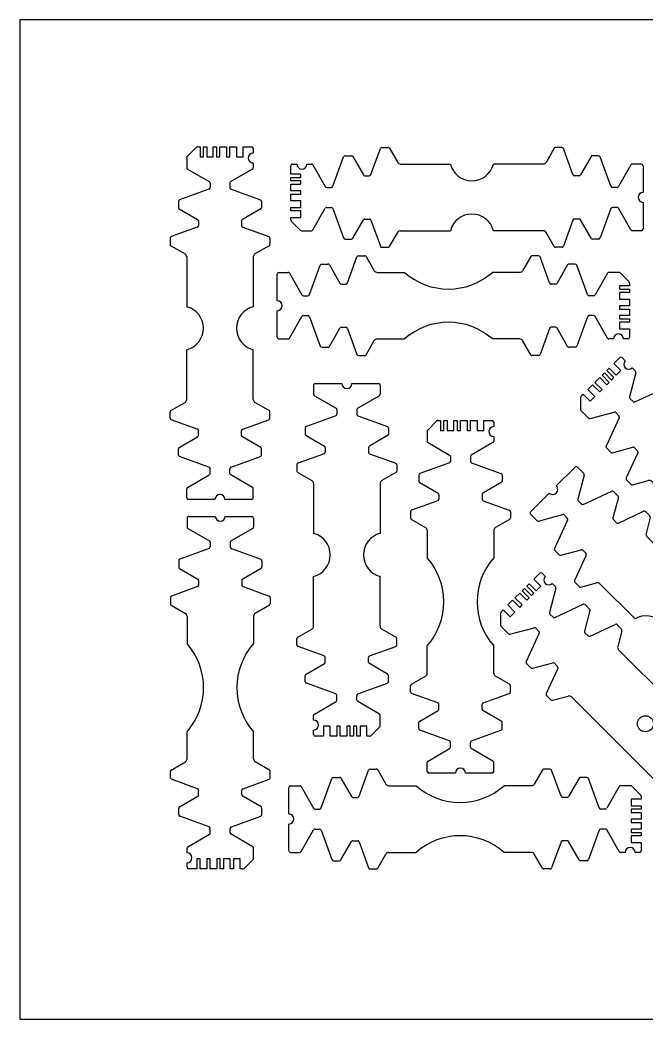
# Model space of a CAD drawing. Header units: millimetres. Extents: x 0 to 1720, y 0 to 300.
# Drawn here: x 880 to 1068.1, y 0 to 300 of the extents above; entities that cross this region are included whole.
import ezdxf

# ---------------------------------------------------------------- set-up
doc = ezdxf.new("R2010")
doc.units = ezdxf.units.MM
for name, color, linetype in [('Q3_NORMAL', 3, 'Continuous'), ('Q4_MEDIUM', 4, 'Continuous'), ('Q5_HIGH', 5, 'Continuous'), ('SHEET', 7, 'Continuous')]:
    doc.layers.add(name, color=color, linetype=linetype)

# ---------------------------------------------------------------- blocks, each defined once
blk = doc.blocks.new('NT20__090deg__i1')
at = {"layer": 'Q3_NORMAL', "color": 3}
for p, q in [((-9.85, 50.09), (-7.15, 52.8)), ((-6.79, 52.94), (-6, 52.94)), ((7, 52.94), (9.5, 52.94)), ((10, 52.44), (10, 51.1)), ((-10, 49.74), (-10, 46.73)), ((10, 48.1), (10, 46.73)), ((-3, 42.11), (-3, 40.75)), ((3, 42.11), (3, 40.75)), ((-3.33, 40.28), (-12.17, 37.06)), ((3.33, 40.28), (12.17, 37.06)), ((-12.5, 36.59), (-12.5, 34.73)), ((12.5, 36.59), (12.5, 34.73)), ((-6.5, 30.69), (-6.5, 29.33)), ((6.5, 30.69), (6.5, 29.33)), ((-6.83, 28.86), (-14.67, 26.01)), ((6.83, 28.86), (14.67, 26.01)), ((-15, 25.54), (-15, 23.68)), ((15, 25.54), (15, 23.68)), ((-15, -28.54), (-15, -26.68)), ((15, -28.54), (15, -26.68)), ((-6.83, -31.86), (-14.67, -29.01)), ((6.83, -31.86), (14.67, -29.01)), ((-6.5, -33.69), (-6.5, -32.33)), ((6.5, -33.69), (6.5, -32.33)), ((-12.5, -39.59), (-12.5, -37.73)), ((12.5, -39.59), (12.5, -37.73)), ((-3.33, -43.28), (-12.17, -40.06)), ((3.33, -43.28), (12.17, -40.06)), ((-3, -45.11), (-3, -43.75)), ((3, -45.11), (3, -43.75)), ((-10, -52.44), (-10, -49.73)), ((10, -52.44), (10, -49.73)), ((-1.5, -52.94), (-9.5, -52.94)), ((9.5, -52.94), (1.5, -52.94))]:
    blk.add_line(p, q, dxfattribs=at)
for centre, radius, start, end in [((-6.79, 52.44), 0.5, 90, 135), ((10, 49.6), 1.5, 90, 270), ((9.5, 52.44), 0.5, 0, 90), ((-9.5, 49.74), 0.5, 135, 180), ((-9.5, 46.73), 0.5, 180, 240), ((9.5, 46.73), 0.5, 300, 0), ((-3.5, 42.11), 0.5, 0, 60), ((3.5, 42.11), 0.5, 120, 180), ((-3.5, 40.75), 0.5, 290, 0), ((3.5, 40.75), 0.5, 180, 250), ((-12, 36.59), 0.5, 110, 180), ((12, 36.59), 0.5, 0, 70), ((-12, 34.73), 0.5, 180, 240), ((12, 34.73), 0.5, 300, 0), ((-7, 30.69), 0.5, 0, 60), ((7, 30.69), 0.5, 120, 180), ((-7, 29.33), 0.5, 290, 0), ((7, 29.33), 0.5, 180, 250), ((-14.5, 25.54), 0.5, 110, 180), ((14.5, 25.54), 0.5, 0, 70), ((-14.5, 23.68), 0.5, 180, 240), ((14.5, 23.68), 0.5, 300, 0), ((-14.5, -26.68), 0.5, 120, 180), ((14.5, -26.68), 0.5, 0, 60), ((-14.5, -28.54), 0.5, 180, 250), ((14.5, -28.54), 0.5, 290, 0), ((-7, -32.33), 0.5, 0, 70), ((7, -32.33), 0.5, 110, 180), ((-7, -33.69), 0.5, 300, 0), ((7, -33.69), 0.5, 180, 240), ((-12, -37.73), 0.5, 120, 180), ((12, -37.73), 0.5, 0, 60), ((-12, -39.59), 0.5, 180, 250), ((12, -39.59), 0.5, 290, 0), ((-3.5, -43.75), 0.5, 0, 70), ((3.5, -43.75), 0.5, 110, 180), ((-3.5, -45.11), 0.5, 300, 0), ((3.5, -45.11), 0.5, 180, 240), ((-9.5, -49.73), 0.5, 120, 180), ((9.5, -49.73), 0.5, 0, 60), ((-9.5, -52.44), 0.5, 180, 270), ((0, -52.94), 1.5, 0, 180), ((9.5, -52.44), 0.5, 270, 0)]:
    blk.add_arc(centre, radius, start, end, dxfattribs=at)
at = {"layer": 'Q4_MEDIUM', "color": 4}
for p, q in [((-9.75, 46.3), (-3.25, 42.55)), ((9.75, 46.3), (3.25, 42.55)), ((-12.25, 34.3), (-6.75, 31.12)), ((12.25, 34.3), (6.75, 31.12)), ((-14.75, 23.24), (-10.5, 20.79)), ((14.75, 23.24), (10.5, 20.79)), ((-10, 19.92), (-10, 11.73)), ((10, 19.92), (10, 11.73)), ((-10, -22.92), (-10, -14.73)), ((10, -22.92), (10, -14.73)), ((-14.75, -26.24), (-10.5, -23.79)), ((14.75, -26.24), (10.5, -23.79)), ((-12.25, -37.3), (-6.75, -34.12)), ((12.25, -37.3), (6.75, -34.12)), ((-9.75, -49.3), (-3.25, -45.55)), ((9.75, -49.3), (3.25, -45.55))]:
    blk.add_line(p, q, dxfattribs=at)
for centre, start, end in [((-11, 19.92), 0, 60), ((11, 19.92), 120, 180), ((-11, -22.92), 300, 0), ((11, -22.92), 180, 240)]:
    blk.add_arc(centre, 1, start, end, dxfattribs=at)
at = {"layer": 'Q5_HIGH', "color": 5}
for p, q in [((-6, 52.94), (-6, 49.94)), ((-4, 49.94), (-4, 52.94)), ((-4, 52.94), (-3, 52.94)), ((-3, 52.94), (-3, 49.94)), ((-2, 49.94), (-2, 52.94)), ((-2, 52.94), (0, 52.94)), ((0, 52.94), (0, 49.94)), ((1, 49.94), (1, 52.94)), ((1, 52.94), (3, 52.94)), ((3, 52.94), (3, 49.94)), ((4, 49.94), (4, 52.94)), ((4, 52.94), (5, 52.94)), ((5, 52.94), (5, 49.94)), ((7, 49.94), (7, 52.94)), ((-6, 49.94), (-4, 49.94)), ((-3, 49.94), (-2, 49.94)), ((0, 49.94), (1, 49.94)), ((3, 49.94), (4, 49.94)), ((5, 49.94), (7, 49.94))]:
    blk.add_line(p, q, dxfattribs=at)
for centre, start, end in [((-25, -1.5), 318.5904, 41.4096), ((25, -1.5), 138.5904, 221.4096)]:
    blk.add_arc(centre, 20, start, end, dxfattribs=at)
blk = doc.blocks.new('CHD48__045deg__i1')
at = {"layer": 'Q3_NORMAL', "color": 3}
for p, q in [((-9.85, 50.09), (-7.15, 52.8)), ((-6.79, 52.94), (-6, 52.94)), ((7, 52.94), (9.5, 52.94)), ((10, 52.44), (10, 51.1)), ((-10, 49.74), (-10, 46.73)), ((10, 48.1), (10, 46.73)), ((-3, 42.11), (-3, 40.75)), ((3, 42.11), (3, 40.75)), ((-3.33, 40.28), (-12.17, 37.06)), ((3.33, 40.28), (12.17, 37.06)), ((-12.5, 36.59), (-12.5, 34.73)), ((12.5, 36.59), (12.5, 34.73)), ((-6.5, 30.69), (-6.5, 29.33)), ((6.5, 30.69), (6.5, 29.33)), ((-6.83, 28.86), (-14.67, 26.01)), ((6.83, 28.86), (14.67, 26.01)), ((-15, 25.54), (-15, 23.68)), ((15, 25.54), (15, 23.68)), ((-15, -28.54), (-15, -26.68)), ((15, -28.54), (15, -26.68)), ((-6.83, -31.86), (-14.67, -29.01)), ((6.83, -31.86), (14.67, -29.01)), ((-6.5, -33.69), (-6.5, -32.33)), ((6.5, -33.69), (6.5, -32.33)), ((-12.5, -39.59), (-12.5, -37.73)), ((12.5, -39.59), (12.5, -37.73)), ((-3.33, -43.28), (-12.17, -40.06)), ((3.33, -43.28), (12.17, -40.06)), ((-3, -45.11), (-3, -43.75)), ((3, -45.11), (3, -43.75)), ((-10, -52.44), (-10, -49.73)), ((10, -52.44), (10, -49.73)), ((-1.5, -52.94), (-9.5, -52.94)), ((9.5, -52.94), (1.5, -52.94))]:
    blk.add_line(p, q, dxfattribs=at)
for centre, radius, start, end in [((-6.79, 52.44), 0.5, 90, 135), ((10, 49.6), 1.5, 90, 270), ((9.5, 52.44), 0.5, 0, 90), ((-9.5, 49.74), 0.5, 135, 180), ((-9.5, 46.73), 0.5, 180, 240), ((9.5, 46.73), 0.5, 300, 0), ((-3.5, 42.11), 0.5, 0, 60), ((3.5, 42.11), 0.5, 120, 180), ((-3.5, 40.75), 0.5, 290, 0), ((3.5, 40.75), 0.5, 180, 250), ((-12, 36.59), 0.5, 110, 180), ((12, 36.59), 0.5, 0, 70), ((-12, 34.73), 0.5, 180, 240), ((12, 34.73), 0.5, 300, 0), ((-7, 30.69), 0.5, 0, 60), ((7, 30.69), 0.5, 120, 180), ((-7, 29.33), 0.5, 290, 0), ((7, 29.33), 0.5, 180, 250), ((-14.5, 25.54), 0.5, 110, 180), ((14.5, 25.54), 0.5, 0, 70), ((-14.5, 23.68), 0.5, 180, 240), ((14.5, 23.68), 0.5, 300, 0), ((-14.5, -26.68), 0.5, 120, 180), ((14.5, -26.68), 0.5, 0, 60), ((-14.5, -28.54), 0.5, 180, 250), ((14.5, -28.54), 0.5, 290, 0), ((-7, -32.33), 0.5, 0, 70), ((7, -32.33), 0.5, 110, 180), ((-7, -33.69), 0.5, 300, 0), ((7, -33.69), 0.5, 180, 240), ((-12, -37.73), 0.5, 120, 180), ((12, -37.73), 0.5, 0, 60), ((-12, -39.59), 0.5, 180, 250), ((12, -39.59), 0.5, 290, 0), ((-3.5, -43.75), 0.5, 0, 70), ((3.5, -43.75), 0.5, 110, 180), ((-3.5, -45.11), 0.5, 300, 0), ((3.5, -45.11), 0.5, 180, 240), ((-9.5, -49.73), 0.5, 120, 180), ((9.5, -49.73), 0.5, 0, 60), ((-9.5, -52.44), 0.5, 180, 270), ((0, -52.94), 1.5, 0, 180), ((9.5, -52.44), 0.5, 270, 0)]:
    blk.add_arc(centre, radius, start, end, dxfattribs=at)
at = {"layer": 'Q4_MEDIUM', "color": 4}
for p, q in [((-9.75, 46.3), (-3.25, 42.55)), ((9.75, 46.3), (3.25, 42.55)), ((-12.25, 34.3), (-6.75, 31.12)), ((12.25, 34.3), (6.75, 31.12)), ((-14.75, 23.24), (-10.5, 20.79)), ((14.75, 23.24), (10.5, 20.79)), ((-10, 19.92), (-10, -22.92)), ((10, 19.92), (10, -22.92)), ((-14.75, -26.24), (-10.5, -23.79)), ((14.75, -26.24), (10.5, -23.79)), ((-12.25, -37.3), (-6.75, -34.12)), ((12.25, -37.3), (6.75, -34.12)), ((-9.75, -49.3), (-3.25, -45.55)), ((9.75, -49.3), (3.25, -45.55))]:
    blk.add_line(p, q, dxfattribs=at)
for centre, start, end in [((-11, 19.92), 0, 60), ((11, 19.92), 120, 180), ((-11, -22.92), 300, 0), ((11, -22.92), 180, 240)]:
    blk.add_arc(centre, 1, start, end, dxfattribs=at)
at = {"layer": 'Q5_HIGH', "color": 5}
for p, q in [((-6, 52.94), (-6, 49.94)), ((-4, 49.94), (-4, 52.94)), ((-4, 52.94), (-2, 52.94)), ((-2, 52.94), (-2, 49.94)), ((-1, 49.94), (-1, 52.94)), ((-1, 52.94), (1, 52.94)), ((1, 52.94), (1, 49.94)), ((2, 49.94), (2, 52.94)), ((2, 52.94), (3, 52.94)), ((3, 52.94), (3, 49.94)), ((4, 49.94), (4, 52.94)), ((4, 52.94), (5, 52.94)), ((5, 52.94), (5, 49.94)), ((7, 49.94), (7, 52.94)), ((-6, 49.94), (-4, 49.94)), ((-2, 49.94), (-1, 49.94)), ((1, 49.94), (2, 49.94)), ((3, 49.94), (4, 49.94)), ((5, 49.94), (7, 49.94))]:
    blk.add_line(p, q, dxfattribs=at)
blk.add_circle((0, -1.5), 2.4, dxfattribs=at)
blk = doc.blocks.new('NT20__000deg__i3')
at = {"layer": 'Q3_NORMAL', "color": 3}
for p, q in [((-9.85, 50.09), (-7.15, 52.8)), ((-6.79, 52.94), (-6, 52.94)), ((7, 52.94), (9.5, 52.94)), ((10, 52.44), (10, 51.1)), ((-10, 49.74), (-10, 46.73)), ((10, 48.1), (10, 46.73)), ((-3, 42.11), (-3, 40.75)), ((3, 42.11), (3, 40.75)), ((-3.33, 40.28), (-12.17, 37.06)), ((3.33, 40.28), (12.17, 37.06)), ((-12.5, 36.59), (-12.5, 34.73)), ((12.5, 36.59), (12.5, 34.73)), ((-6.5, 30.69), (-6.5, 29.33)), ((6.5, 30.69), (6.5, 29.33)), ((-6.83, 28.86), (-14.67, 26.01)), ((6.83, 28.86), (14.67, 26.01)), ((-15, 25.54), (-15, 23.68)), ((15, 25.54), (15, 23.68)), ((-15, -28.54), (-15, -26.68)), ((15, -28.54), (15, -26.68)), ((-6.83, -31.86), (-14.67, -29.01)), ((6.83, -31.86), (14.67, -29.01)), ((-6.5, -33.69), (-6.5, -32.33)), ((6.5, -33.69), (6.5, -32.33)), ((-12.5, -39.59), (-12.5, -37.73)), ((12.5, -39.59), (12.5, -37.73)), ((-3.33, -43.28), (-12.17, -40.06)), ((3.33, -43.28), (12.17, -40.06)), ((-3, -45.11), (-3, -43.75)), ((3, -45.11), (3, -43.75)), ((-10, -52.44), (-10, -49.73)), ((10, -52.44), (10, -49.73)), ((-1.5, -52.94), (-9.5, -52.94)), ((9.5, -52.94), (1.5, -52.94))]:
    blk.add_line(p, q, dxfattribs=at)
for centre, radius, start, end in [((-6.79, 52.44), 0.5, 90, 135), ((10, 49.6), 1.5, 90, 270), ((9.5, 52.44), 0.5, 0, 90), ((-9.5, 49.74), 0.5, 135, 180), ((-9.5, 46.73), 0.5, 180, 240), ((9.5, 46.73), 0.5, 300, 0), ((-3.5, 42.11), 0.5, 0, 60), ((3.5, 42.11), 0.5, 120, 180), ((-3.5, 40.75), 0.5, 290, 0), ((3.5, 40.75), 0.5, 180, 250), ((-12, 36.59), 0.5, 110, 180), ((12, 36.59), 0.5, 0, 70), ((-12, 34.73), 0.5, 180, 240), ((12, 34.73), 0.5, 300, 0), ((-7, 30.69), 0.5, 0, 60), ((7, 30.69), 0.5, 120, 180), ((-7, 29.33), 0.5, 290, 0), ((7, 29.33), 0.5, 180, 250), ((-14.5, 25.54), 0.5, 110, 180), ((14.5, 25.54), 0.5, 0, 70), ((-14.5, 23.68), 0.5, 180, 240), ((14.5, 23.68), 0.5, 300, 0), ((-14.5, -26.68), 0.5, 120, 180), ((14.5, -26.68), 0.5, 0, 60), ((-14.5, -28.54), 0.5, 180, 250), ((14.5, -28.54), 0.5, 290, 0), ((-7, -32.33), 0.5, 0, 70), ((7, -32.33), 0.5, 110, 180), ((-7, -33.69), 0.5, 300, 0), ((7, -33.69), 0.5, 180, 240), ((-12, -37.73), 0.5, 120, 180), ((12, -37.73), 0.5, 0, 60), ((-12, -39.59), 0.5, 180, 250), ((12, -39.59), 0.5, 290, 0), ((-3.5, -43.75), 0.5, 0, 70), ((3.5, -43.75), 0.5, 110, 180), ((-3.5, -45.11), 0.5, 300, 0), ((3.5, -45.11), 0.5, 180, 240), ((-9.5, -49.73), 0.5, 120, 180), ((9.5, -49.73), 0.5, 0, 60), ((-9.5, -52.44), 0.5, 180, 270), ((0, -52.94), 1.5, 0, 180), ((9.5, -52.44), 0.5, 270, 0)]:
    blk.add_arc(centre, radius, start, end, dxfattribs=at)
at = {"layer": 'Q4_MEDIUM', "color": 4}
for p, q in [((-9.75, 46.3), (-3.25, 42.55)), ((9.75, 46.3), (3.25, 42.55)), ((-12.25, 34.3), (-6.75, 31.12)), ((12.25, 34.3), (6.75, 31.12)), ((-14.75, 23.24), (-10.5, 20.79)), ((14.75, 23.24), (10.5, 20.79)), ((-10, 19.92), (-10, 11.73)), ((10, 19.92), (10, 11.73)), ((-10, -22.92), (-10, -14.73)), ((10, -22.92), (10, -14.73)), ((-14.75, -26.24), (-10.5, -23.79)), ((14.75, -26.24), (10.5, -23.79)), ((-12.25, -37.3), (-6.75, -34.12)), ((12.25, -37.3), (6.75, -34.12)), ((-9.75, -49.3), (-3.25, -45.55)), ((9.75, -49.3), (3.25, -45.55))]:
    blk.add_line(p, q, dxfattribs=at)
for centre, start, end in [((-11, 19.92), 0, 60), ((11, 19.92), 120, 180), ((-11, -22.92), 300, 0), ((11, -22.92), 180, 240)]:
    blk.add_arc(centre, 1, start, end, dxfattribs=at)
at = {"layer": 'Q5_HIGH', "color": 5}
for p, q in [((-6, 52.94), (-6, 49.94)), ((-4, 49.94), (-4, 52.94)), ((-4, 52.94), (-3, 52.94)), ((-3, 52.94), (-3, 49.94)), ((-1, 49.94), (-1, 52.94)), ((-1, 52.94), (0, 52.94)), ((0, 52.94), (0, 49.94)), ((1, 49.94), (1, 52.94)), ((1, 52.94), (3, 52.94)), ((3, 52.94), (3, 49.94)), ((4, 49.94), (4, 52.94)), ((4, 52.94), (6, 52.94)), ((6, 52.94), (6, 49.94)), ((7, 49.94), (7, 52.94)), ((-6, 49.94), (-4, 49.94)), ((-3, 49.94), (-1, 49.94)), ((0, 49.94), (1, 49.94)), ((3, 49.94), (4, 49.94)), ((6, 49.94), (7, 49.94))]:
    blk.add_line(p, q, dxfattribs=at)
for centre, start, end in [((-25, -1.5), 318.5904, 41.4096), ((25, -1.5), 138.5904, 221.4096)]:
    blk.add_arc(centre, 20, start, end, dxfattribs=at)
blk = doc.blocks.new('NT06__045deg__i2')
at = {"layer": 'Q3_NORMAL', "color": 3}
for p, q in [((-9.85, 50.09), (-7.15, 52.8)), ((-6.79, 52.94), (-6, 52.94)), ((7, 52.94), (9.5, 52.94)), ((10, 52.44), (10, 51.1)), ((-10, 49.74), (-10, 46.73)), ((10, 48.1), (10, 46.73)), ((-3, 42.11), (-3, 40.75)), ((3, 42.11), (3, 40.75)), ((-3.33, 40.28), (-12.17, 37.06)), ((3.33, 40.28), (12.17, 37.06)), ((-12.5, 36.59), (-12.5, 34.73)), ((12.5, 36.59), (12.5, 34.73)), ((-6.5, 30.69), (-6.5, 29.33)), ((6.5, 30.69), (6.5, 29.33)), ((-6.83, 28.86), (-14.67, 26.01)), ((6.83, 28.86), (14.67, 26.01)), ((-15, 25.54), (-15, 23.68)), ((15, 25.54), (15, 23.68)), ((-15, -28.54), (-15, -26.68)), ((15, -28.54), (15, -26.68)), ((-6.83, -31.86), (-14.67, -29.01)), ((6.83, -31.86), (14.67, -29.01)), ((-6.5, -33.69), (-6.5, -32.33)), ((6.5, -33.69), (6.5, -32.33)), ((-12.5, -39.59), (-12.5, -37.73)), ((12.5, -39.59), (12.5, -37.73)), ((-3.33, -43.28), (-12.17, -40.06)), ((3.33, -43.28), (12.17, -40.06)), ((-3, -45.11), (-3, -43.75)), ((3, -45.11), (3, -43.75)), ((-10, -52.44), (-10, -49.73)), ((10, -52.44), (10, -49.73)), ((-1.5, -52.94), (-9.5, -52.94)), ((9.5, -52.94), (1.5, -52.94))]:
    blk.add_line(p, q, dxfattribs=at)
for centre, radius, start, end in [((-6.79, 52.44), 0.5, 90, 135), ((10, 49.6), 1.5, 90, 270), ((9.5, 52.44), 0.5, 0, 90), ((-9.5, 49.74), 0.5, 135, 180), ((-9.5, 46.73), 0.5, 180, 240), ((9.5, 46.73), 0.5, 300, 0), ((-3.5, 42.11), 0.5, 0, 60), ((3.5, 42.11), 0.5, 120, 180), ((-3.5, 40.75), 0.5, 290, 0), ((3.5, 40.75), 0.5, 180, 250), ((-12, 36.59), 0.5, 110, 180), ((12, 36.59), 0.5, 0, 70), ((-12, 34.73), 0.5, 180, 240), ((12, 34.73), 0.5, 300, 0), ((-7, 30.69), 0.5, 0, 60), ((7, 30.69), 0.5, 120, 180), ((-7, 29.33), 0.5, 290, 0), ((7, 29.33), 0.5, 180, 250), ((-14.5, 25.54), 0.5, 110, 180), ((14.5, 25.54), 0.5, 0, 70), ((-14.5, 23.68), 0.5, 180, 240), ((14.5, 23.68), 0.5, 300, 0), ((-14.5, -26.68), 0.5, 120, 180), ((14.5, -26.68), 0.5, 0, 60), ((-14.5, -28.54), 0.5, 180, 250), ((14.5, -28.54), 0.5, 290, 0), ((-7, -32.33), 0.5, 0, 70), ((7, -32.33), 0.5, 110, 180), ((-7, -33.69), 0.5, 300, 0), ((7, -33.69), 0.5, 180, 240), ((-12, -37.73), 0.5, 120, 180), ((12, -37.73), 0.5, 0, 60), ((-12, -39.59), 0.5, 180, 250), ((12, -39.59), 0.5, 290, 0), ((-3.5, -43.75), 0.5, 0, 70), ((3.5, -43.75), 0.5, 110, 180), ((-3.5, -45.11), 0.5, 300, 0), ((3.5, -45.11), 0.5, 180, 240), ((-9.5, -49.73), 0.5, 120, 180), ((9.5, -49.73), 0.5, 0, 60), ((-9.5, -52.44), 0.5, 180, 270), ((0, -52.94), 1.5, 0, 180), ((9.5, -52.44), 0.5, 270, 0)]:
    blk.add_arc(centre, radius, start, end, dxfattribs=at)
at = {"layer": 'Q4_MEDIUM', "color": 4}
for p, q in [((-9.75, 46.3), (-3.25, 42.55)), ((9.75, 46.3), (3.25, 42.55)), ((-12.25, 34.3), (-6.75, 31.12)), ((12.25, 34.3), (6.75, 31.12)), ((-14.75, 23.24), (-10.5, 20.79)), ((14.75, 23.24), (10.5, 20.79)), ((-10, 19.92), (-10, 4.96)), ((10, 19.92), (10, 4.96)), ((-10, -22.92), (-10, -7.95)), ((10, -22.92), (10, -7.95)), ((-14.75, -26.24), (-10.5, -23.79)), ((14.75, -26.24), (10.5, -23.79)), ((-12.25, -37.3), (-6.75, -34.12)), ((12.25, -37.3), (6.75, -34.12)), ((-9.75, -49.3), (-3.25, -45.55)), ((9.75, -49.3), (3.25, -45.55))]:
    blk.add_line(p, q, dxfattribs=at)
for centre, start, end in [((-11, 19.92), 0, 60), ((11, 19.92), 120, 180), ((-11, -22.92), 300, 0), ((11, -22.92), 180, 240)]:
    blk.add_arc(centre, 1, start, end, dxfattribs=at)
at = {"layer": 'Q5_HIGH', "color": 5}
for p, q in [((-6, 52.94), (-6, 49.94)), ((-5, 49.94), (-5, 52.94)), ((-5, 52.94), (-3, 52.94)), ((-3, 52.94), (-3, 49.94)), ((-1, 49.94), (-1, 52.94)), ((-1, 52.94), (1, 52.94)), ((1, 52.94), (1, 49.94)), ((2, 49.94), (2, 52.94)), ((2, 52.94), (3, 52.94)), ((3, 52.94), (3, 49.94)), ((4, 49.94), (4, 52.94)), ((4, 52.94), (5, 52.94)), ((5, 52.94), (5, 49.94)), ((7, 49.94), (7, 52.94)), ((-6, 49.94), (-5, 49.94)), ((-3, 49.94), (-1, 49.94)), ((1, 49.94), (2, 49.94)), ((3, 49.94), (4, 49.94)), ((5, 49.94), (7, 49.94))]:
    blk.add_line(p, q, dxfattribs=at)
for centre, start, end in [((-11.67, -1.5), 284.4775, 75.5225), ((11.67, -1.5), 104.4775, 255.5225)]:
    blk.add_arc(centre, 6.67, start, end, dxfattribs=at)
blk = doc.blocks.new('NT20__000deg__i2')
at = {"layer": 'Q3_NORMAL', "color": 3}
for p, q in [((-9.85, 50.09), (-7.15, 52.8)), ((-6.79, 52.94), (-6, 52.94)), ((7, 52.94), (9.5, 52.94)), ((10, 52.44), (10, 51.1)), ((-10, 49.74), (-10, 46.73)), ((10, 48.1), (10, 46.73)), ((-3, 42.11), (-3, 40.75)), ((3, 42.11), (3, 40.75)), ((-3.33, 40.28), (-12.17, 37.06)), ((3.33, 40.28), (12.17, 37.06)), ((-12.5, 36.59), (-12.5, 34.73)), ((12.5, 36.59), (12.5, 34.73)), ((-6.5, 30.69), (-6.5, 29.33)), ((6.5, 30.69), (6.5, 29.33)), ((-6.83, 28.86), (-14.67, 26.01)), ((6.83, 28.86), (14.67, 26.01)), ((-15, 25.54), (-15, 23.68)), ((15, 25.54), (15, 23.68)), ((-15, -28.54), (-15, -26.68)), ((15, -28.54), (15, -26.68)), ((-6.83, -31.86), (-14.67, -29.01)), ((6.83, -31.86), (14.67, -29.01)), ((-6.5, -33.69), (-6.5, -32.33)), ((6.5, -33.69), (6.5, -32.33)), ((-12.5, -39.59), (-12.5, -37.73)), ((12.5, -39.59), (12.5, -37.73)), ((-3.33, -43.28), (-12.17, -40.06)), ((3.33, -43.28), (12.17, -40.06)), ((-3, -45.11), (-3, -43.75)), ((3, -45.11), (3, -43.75)), ((-10, -52.44), (-10, -49.73)), ((10, -52.44), (10, -49.73)), ((-1.5, -52.94), (-9.5, -52.94)), ((9.5, -52.94), (1.5, -52.94))]:
    blk.add_line(p, q, dxfattribs=at)
for centre, radius, start, end in [((-6.79, 52.44), 0.5, 90, 135), ((10, 49.6), 1.5, 90, 270), ((9.5, 52.44), 0.5, 0, 90), ((-9.5, 49.74), 0.5, 135, 180), ((-9.5, 46.73), 0.5, 180, 240), ((9.5, 46.73), 0.5, 300, 0), ((-3.5, 42.11), 0.5, 0, 60), ((3.5, 42.11), 0.5, 120, 180), ((-3.5, 40.75), 0.5, 290, 0), ((3.5, 40.75), 0.5, 180, 250), ((-12, 36.59), 0.5, 110, 180), ((12, 36.59), 0.5, 0, 70), ((-12, 34.73), 0.5, 180, 240), ((12, 34.73), 0.5, 300, 0), ((-7, 30.69), 0.5, 0, 60), ((7, 30.69), 0.5, 120, 180), ((-7, 29.33), 0.5, 290, 0), ((7, 29.33), 0.5, 180, 250), ((-14.5, 25.54), 0.5, 110, 180), ((14.5, 25.54), 0.5, 0, 70), ((-14.5, 23.68), 0.5, 180, 240), ((14.5, 23.68), 0.5, 300, 0), ((-14.5, -26.68), 0.5, 120, 180), ((14.5, -26.68), 0.5, 0, 60), ((-14.5, -28.54), 0.5, 180, 250), ((14.5, -28.54), 0.5, 290, 0), ((-7, -32.33), 0.5, 0, 70), ((7, -32.33), 0.5, 110, 180), ((-7, -33.69), 0.5, 300, 0), ((7, -33.69), 0.5, 180, 240), ((-12, -37.73), 0.5, 120, 180), ((12, -37.73), 0.5, 0, 60), ((-12, -39.59), 0.5, 180, 250), ((12, -39.59), 0.5, 290, 0), ((-3.5, -43.75), 0.5, 0, 70), ((3.5, -43.75), 0.5, 110, 180), ((-3.5, -45.11), 0.5, 300, 0), ((3.5, -45.11), 0.5, 180, 240), ((-9.5, -49.73), 0.5, 120, 180), ((9.5, -49.73), 0.5, 0, 60), ((-9.5, -52.44), 0.5, 180, 270), ((0, -52.94), 1.5, 0, 180), ((9.5, -52.44), 0.5, 270, 0)]:
    blk.add_arc(centre, radius, start, end, dxfattribs=at)
at = {"layer": 'Q4_MEDIUM', "color": 4}
for p, q in [((-9.75, 46.3), (-3.25, 42.55)), ((9.75, 46.3), (3.25, 42.55)), ((-12.25, 34.3), (-6.75, 31.12)), ((12.25, 34.3), (6.75, 31.12)), ((-14.75, 23.24), (-10.5, 20.79)), ((14.75, 23.24), (10.5, 20.79)), ((-10, 19.92), (-10, 11.73)), ((10, 19.92), (10, 11.73)), ((-10, -22.92), (-10, -14.73)), ((10, -22.92), (10, -14.73)), ((-14.75, -26.24), (-10.5, -23.79)), ((14.75, -26.24), (10.5, -23.79)), ((-12.25, -37.3), (-6.75, -34.12)), ((12.25, -37.3), (6.75, -34.12)), ((-9.75, -49.3), (-3.25, -45.55)), ((9.75, -49.3), (3.25, -45.55))]:
    blk.add_line(p, q, dxfattribs=at)
for centre, start, end in [((-11, 19.92), 0, 60), ((11, 19.92), 120, 180), ((-11, -22.92), 300, 0), ((11, -22.92), 180, 240)]:
    blk.add_arc(centre, 1, start, end, dxfattribs=at)
at = {"layer": 'Q5_HIGH', "color": 5}
for p, q in [((-6, 52.94), (-6, 49.94)), ((-5, 49.94), (-5, 52.94)), ((-5, 52.94), (-4, 52.94)), ((-4, 52.94), (-4, 49.94)), ((-2, 49.94), (-2, 52.94)), ((-2, 52.94), (-1, 52.94)), ((-1, 52.94), (-1, 49.94)), ((0, 49.94), (0, 52.94)), ((0, 52.94), (2, 52.94)), ((2, 52.94), (2, 49.94)), ((3, 49.94), (3, 52.94)), ((3, 52.94), (5, 52.94)), ((5, 52.94), (5, 49.94)), ((7, 49.94), (7, 52.94)), ((-6, 49.94), (-5, 49.94)), ((-4, 49.94), (-2, 49.94)), ((-1, 49.94), (0, 49.94)), ((2, 49.94), (3, 49.94)), ((5, 49.94), (7, 49.94))]:
    blk.add_line(p, q, dxfattribs=at)
for centre, start, end in [((-25, -1.5), 318.5904, 41.4096), ((25, -1.5), 138.5904, 221.4096)]:
    blk.add_arc(centre, 20, start, end, dxfattribs=at)
blk = doc.blocks.new('NT06__000deg__i1')
at = {"layer": 'Q3_NORMAL', "color": 3}
for p, q in [((-9.85, 50.09), (-7.15, 52.8)), ((-6.79, 52.94), (-6, 52.94)), ((7, 52.94), (9.5, 52.94)), ((10, 52.44), (10, 51.1)), ((-10, 49.74), (-10, 46.73)), ((10, 48.1), (10, 46.73)), ((-3, 42.11), (-3, 40.75)), ((3, 42.11), (3, 40.75)), ((-3.33, 40.28), (-12.17, 37.06)), ((3.33, 40.28), (12.17, 37.06)), ((-12.5, 36.59), (-12.5, 34.73)), ((12.5, 36.59), (12.5, 34.73)), ((-6.5, 30.69), (-6.5, 29.33)), ((6.5, 30.69), (6.5, 29.33)), ((-6.83, 28.86), (-14.67, 26.01)), ((6.83, 28.86), (14.67, 26.01)), ((-15, 25.54), (-15, 23.68)), ((15, 25.54), (15, 23.68)), ((-15, -28.54), (-15, -26.68)), ((15, -28.54), (15, -26.68)), ((-6.83, -31.86), (-14.67, -29.01)), ((6.83, -31.86), (14.67, -29.01)), ((-6.5, -33.69), (-6.5, -32.33)), ((6.5, -33.69), (6.5, -32.33)), ((-12.5, -39.59), (-12.5, -37.73)), ((12.5, -39.59), (12.5, -37.73)), ((-3.33, -43.28), (-12.17, -40.06)), ((3.33, -43.28), (12.17, -40.06)), ((-3, -45.11), (-3, -43.75)), ((3, -45.11), (3, -43.75)), ((-10, -52.44), (-10, -49.73)), ((10, -52.44), (10, -49.73)), ((-1.5, -52.94), (-9.5, -52.94)), ((9.5, -52.94), (1.5, -52.94))]:
    blk.add_line(p, q, dxfattribs=at)
for centre, radius, start, end in [((-6.79, 52.44), 0.5, 90, 135), ((10, 49.6), 1.5, 90, 270), ((9.5, 52.44), 0.5, 0, 90), ((-9.5, 49.74), 0.5, 135, 180), ((-9.5, 46.73), 0.5, 180, 240), ((9.5, 46.73), 0.5, 300, 0), ((-3.5, 42.11), 0.5, 0, 60), ((3.5, 42.11), 0.5, 120, 180), ((-3.5, 40.75), 0.5, 290, 0), ((3.5, 40.75), 0.5, 180, 250), ((-12, 36.59), 0.5, 110, 180), ((12, 36.59), 0.5, 0, 70), ((-12, 34.73), 0.5, 180, 240), ((12, 34.73), 0.5, 300, 0), ((-7, 30.69), 0.5, 0, 60), ((7, 30.69), 0.5, 120, 180), ((-7, 29.33), 0.5, 290, 0), ((7, 29.33), 0.5, 180, 250), ((-14.5, 25.54), 0.5, 110, 180), ((14.5, 25.54), 0.5, 0, 70), ((-14.5, 23.68), 0.5, 180, 240), ((14.5, 23.68), 0.5, 300, 0), ((-14.5, -26.68), 0.5, 120, 180), ((14.5, -26.68), 0.5, 0, 60), ((-14.5, -28.54), 0.5, 180, 250), ((14.5, -28.54), 0.5, 290, 0), ((-7, -32.33), 0.5, 0, 70), ((7, -32.33), 0.5, 110, 180), ((-7, -33.69), 0.5, 300, 0), ((7, -33.69), 0.5, 180, 240), ((-12, -37.73), 0.5, 120, 180), ((12, -37.73), 0.5, 0, 60), ((-12, -39.59), 0.5, 180, 250), ((12, -39.59), 0.5, 290, 0), ((-3.5, -43.75), 0.5, 0, 70), ((3.5, -43.75), 0.5, 110, 180), ((-3.5, -45.11), 0.5, 300, 0), ((3.5, -45.11), 0.5, 180, 240), ((-9.5, -49.73), 0.5, 120, 180), ((9.5, -49.73), 0.5, 0, 60), ((-9.5, -52.44), 0.5, 180, 270), ((0, -52.94), 1.5, 0, 180), ((9.5, -52.44), 0.5, 270, 0)]:
    blk.add_arc(centre, radius, start, end, dxfattribs=at)
at = {"layer": 'Q4_MEDIUM', "color": 4}
for p, q in [((-9.75, 46.3), (-3.25, 42.55)), ((9.75, 46.3), (3.25, 42.55)), ((-12.25, 34.3), (-6.75, 31.12)), ((12.25, 34.3), (6.75, 31.12)), ((-14.75, 23.24), (-10.5, 20.79)), ((14.75, 23.24), (10.5, 20.79)), ((-10, 19.92), (-10, 4.96)), ((10, 19.92), (10, 4.96)), ((-10, -22.92), (-10, -7.95)), ((10, -22.92), (10, -7.95)), ((-14.75, -26.24), (-10.5, -23.79)), ((14.75, -26.24), (10.5, -23.79)), ((-12.25, -37.3), (-6.75, -34.12)), ((12.25, -37.3), (6.75, -34.12)), ((-9.75, -49.3), (-3.25, -45.55)), ((9.75, -49.3), (3.25, -45.55))]:
    blk.add_line(p, q, dxfattribs=at)
for centre, start, end in [((-11, 19.92), 0, 60), ((11, 19.92), 120, 180), ((-11, -22.92), 300, 0), ((11, -22.92), 180, 240)]:
    blk.add_arc(centre, 1, start, end, dxfattribs=at)
at = {"layer": 'Q5_HIGH', "color": 5}
for p, q in [((-6, 52.94), (-6, 49.94)), ((-4, 49.94), (-4, 52.94)), ((-4, 52.94), (-3, 52.94)), ((-3, 52.94), (-3, 49.94)), ((-2, 49.94), (-2, 52.94)), ((-2, 52.94), (-1, 52.94)), ((-1, 52.94), (-1, 49.94)), ((0, 49.94), (0, 52.94)), ((0, 52.94), (2, 52.94)), ((2, 52.94), (2, 49.94)), ((3, 49.94), (3, 52.94)), ((3, 52.94), (5, 52.94)), ((5, 52.94), (5, 49.94)), ((7, 49.94), (7, 52.94)), ((-6, 49.94), (-4, 49.94)), ((-3, 49.94), (-2, 49.94)), ((-1, 49.94), (0, 49.94)), ((2, 49.94), (3, 49.94)), ((5, 49.94), (7, 49.94))]:
    blk.add_line(p, q, dxfattribs=at)
for centre, start, end in [((-11.67, -1.5), 284.4775, 75.5225), ((11.67, -1.5), 104.4775, 255.5225)]:
    blk.add_arc(centre, 6.67, start, end, dxfattribs=at)
blk = doc.blocks.new('NT20__045deg__i1')
at = {"layer": 'Q3_NORMAL', "color": 3}
for p, q in [((-9.85, 50.09), (-7.15, 52.8)), ((-6.79, 52.94), (-6, 52.94)), ((7, 52.94), (9.5, 52.94)), ((10, 52.44), (10, 51.1)), ((-10, 49.74), (-10, 46.73)), ((10, 48.1), (10, 46.73)), ((-3, 42.11), (-3, 40.75)), ((3, 42.11), (3, 40.75)), ((-3.33, 40.28), (-12.17, 37.06)), ((3.33, 40.28), (12.17, 37.06)), ((-12.5, 36.59), (-12.5, 34.73)), ((12.5, 36.59), (12.5, 34.73)), ((-6.5, 30.69), (-6.5, 29.33)), ((6.5, 30.69), (6.5, 29.33)), ((-6.83, 28.86), (-14.67, 26.01)), ((6.83, 28.86), (14.67, 26.01)), ((-15, 25.54), (-15, 23.68)), ((15, 25.54), (15, 23.68)), ((-15, -28.54), (-15, -26.68)), ((15, -28.54), (15, -26.68)), ((-6.83, -31.86), (-14.67, -29.01)), ((6.83, -31.86), (14.67, -29.01)), ((-6.5, -33.69), (-6.5, -32.33)), ((6.5, -33.69), (6.5, -32.33)), ((-12.5, -39.59), (-12.5, -37.73)), ((12.5, -39.59), (12.5, -37.73)), ((-3.33, -43.28), (-12.17, -40.06)), ((3.33, -43.28), (12.17, -40.06)), ((-3, -45.11), (-3, -43.75)), ((3, -45.11), (3, -43.75)), ((-10, -52.44), (-10, -49.73)), ((10, -52.44), (10, -49.73)), ((-1.5, -52.94), (-9.5, -52.94)), ((9.5, -52.94), (1.5, -52.94))]:
    blk.add_line(p, q, dxfattribs=at)
for centre, radius, start, end in [((-6.79, 52.44), 0.5, 90, 135), ((10, 49.6), 1.5, 90, 270), ((9.5, 52.44), 0.5, 0, 90), ((-9.5, 49.74), 0.5, 135, 180), ((-9.5, 46.73), 0.5, 180, 240), ((9.5, 46.73), 0.5, 300, 0), ((-3.5, 42.11), 0.5, 0, 60), ((3.5, 42.11), 0.5, 120, 180), ((-3.5, 40.75), 0.5, 290, 0), ((3.5, 40.75), 0.5, 180, 250), ((-12, 36.59), 0.5, 110, 180), ((12, 36.59), 0.5, 0, 70), ((-12, 34.73), 0.5, 180, 240), ((12, 34.73), 0.5, 300, 0), ((-7, 30.69), 0.5, 0, 60), ((7, 30.69), 0.5, 120, 180), ((-7, 29.33), 0.5, 290, 0), ((7, 29.33), 0.5, 180, 250), ((-14.5, 25.54), 0.5, 110, 180), ((14.5, 25.54), 0.5, 0, 70), ((-14.5, 23.68), 0.5, 180, 240), ((14.5, 23.68), 0.5, 300, 0), ((-14.5, -26.68), 0.5, 120, 180), ((14.5, -26.68), 0.5, 0, 60), ((-14.5, -28.54), 0.5, 180, 250), ((14.5, -28.54), 0.5, 290, 0), ((-7, -32.33), 0.5, 0, 70), ((7, -32.33), 0.5, 110, 180), ((-7, -33.69), 0.5, 300, 0), ((7, -33.69), 0.5, 180, 240), ((-12, -37.73), 0.5, 120, 180), ((12, -37.73), 0.5, 0, 60), ((-12, -39.59), 0.5, 180, 250), ((12, -39.59), 0.5, 290, 0), ((-3.5, -43.75), 0.5, 0, 70), ((3.5, -43.75), 0.5, 110, 180), ((-3.5, -45.11), 0.5, 300, 0), ((3.5, -45.11), 0.5, 180, 240), ((-9.5, -49.73), 0.5, 120, 180), ((9.5, -49.73), 0.5, 0, 60), ((-9.5, -52.44), 0.5, 180, 270), ((0, -52.94), 1.5, 0, 180), ((9.5, -52.44), 0.5, 270, 0)]:
    blk.add_arc(centre, radius, start, end, dxfattribs=at)
at = {"layer": 'Q4_MEDIUM', "color": 4}
for p, q in [((-9.75, 46.3), (-3.25, 42.55)), ((9.75, 46.3), (3.25, 42.55)), ((-12.25, 34.3), (-6.75, 31.12)), ((12.25, 34.3), (6.75, 31.12)), ((-14.75, 23.24), (-10.5, 20.79)), ((14.75, 23.24), (10.5, 20.79)), ((-10, 19.92), (-10, 11.73)), ((10, 19.92), (10, 11.73)), ((-10, -22.92), (-10, -14.73)), ((10, -22.92), (10, -14.73)), ((-14.75, -26.24), (-10.5, -23.79)), ((14.75, -26.24), (10.5, -23.79)), ((-12.25, -37.3), (-6.75, -34.12)), ((12.25, -37.3), (6.75, -34.12)), ((-9.75, -49.3), (-3.25, -45.55)), ((9.75, -49.3), (3.25, -45.55))]:
    blk.add_line(p, q, dxfattribs=at)
for centre, start, end in [((-11, 19.92), 0, 60), ((11, 19.92), 120, 180), ((-11, -22.92), 300, 0), ((11, -22.92), 180, 240)]:
    blk.add_arc(centre, 1, start, end, dxfattribs=at)
at = {"layer": 'Q5_HIGH', "color": 5}
for p, q in [((-6, 52.94), (-6, 49.94)), ((-4, 49.94), (-4, 52.94)), ((-4, 52.94), (-2, 52.94)), ((-2, 52.94), (-2, 49.94)), ((-1, 49.94), (-1, 52.94)), ((-1, 52.94), (1, 52.94)), ((1, 52.94), (1, 49.94)), ((2, 49.94), (2, 52.94)), ((2, 52.94), (3, 52.94)), ((3, 52.94), (3, 49.94)), ((4, 49.94), (4, 52.94)), ((4, 52.94), (5, 52.94)), ((5, 52.94), (5, 49.94)), ((7, 49.94), (7, 52.94)), ((-6, 49.94), (-4, 49.94)), ((-2, 49.94), (-1, 49.94)), ((1, 49.94), (2, 49.94)), ((3, 49.94), (4, 49.94)), ((5, 49.94), (7, 49.94))]:
    blk.add_line(p, q, dxfattribs=at)
for centre, start, end in [((-25, -1.5), 318.5904, 41.4096), ((25, -1.5), 138.5904, 221.4096)]:
    blk.add_arc(centre, 20, start, end, dxfattribs=at)
blk = doc.blocks.new('NT06__000deg__i2')
at = {"layer": 'Q3_NORMAL', "color": 3}
for p, q in [((-9.85, 50.09), (-7.15, 52.8)), ((-6.79, 52.94), (-6, 52.94)), ((7, 52.94), (9.5, 52.94)), ((10, 52.44), (10, 51.1)), ((-10, 49.74), (-10, 46.73)), ((10, 48.1), (10, 46.73)), ((-3, 42.11), (-3, 40.75)), ((3, 42.11), (3, 40.75)), ((-3.33, 40.28), (-12.17, 37.06)), ((3.33, 40.28), (12.17, 37.06)), ((-12.5, 36.59), (-12.5, 34.73)), ((12.5, 36.59), (12.5, 34.73)), ((-6.5, 30.69), (-6.5, 29.33)), ((6.5, 30.69), (6.5, 29.33)), ((-6.83, 28.86), (-14.67, 26.01)), ((6.83, 28.86), (14.67, 26.01)), ((-15, 25.54), (-15, 23.68)), ((15, 25.54), (15, 23.68)), ((-15, -28.54), (-15, -26.68)), ((15, -28.54), (15, -26.68)), ((-6.83, -31.86), (-14.67, -29.01)), ((6.83, -31.86), (14.67, -29.01)), ((-6.5, -33.69), (-6.5, -32.33)), ((6.5, -33.69), (6.5, -32.33)), ((-12.5, -39.59), (-12.5, -37.73)), ((12.5, -39.59), (12.5, -37.73)), ((-3.33, -43.28), (-12.17, -40.06)), ((3.33, -43.28), (12.17, -40.06)), ((-3, -45.11), (-3, -43.75)), ((3, -45.11), (3, -43.75)), ((-10, -52.44), (-10, -49.73)), ((10, -52.44), (10, -49.73)), ((-1.5, -52.94), (-9.5, -52.94)), ((9.5, -52.94), (1.5, -52.94))]:
    blk.add_line(p, q, dxfattribs=at)
for centre, radius, start, end in [((-6.79, 52.44), 0.5, 90, 135), ((10, 49.6), 1.5, 90, 270), ((9.5, 52.44), 0.5, 0, 90), ((-9.5, 49.74), 0.5, 135, 180), ((-9.5, 46.73), 0.5, 180, 240), ((9.5, 46.73), 0.5, 300, 0), ((-3.5, 42.11), 0.5, 0, 60), ((3.5, 42.11), 0.5, 120, 180), ((-3.5, 40.75), 0.5, 290, 0), ((3.5, 40.75), 0.5, 180, 250), ((-12, 36.59), 0.5, 110, 180), ((12, 36.59), 0.5, 0, 70), ((-12, 34.73), 0.5, 180, 240), ((12, 34.73), 0.5, 300, 0), ((-7, 30.69), 0.5, 0, 60), ((7, 30.69), 0.5, 120, 180), ((-7, 29.33), 0.5, 290, 0), ((7, 29.33), 0.5, 180, 250), ((-14.5, 25.54), 0.5, 110, 180), ((14.5, 25.54), 0.5, 0, 70), ((-14.5, 23.68), 0.5, 180, 240), ((14.5, 23.68), 0.5, 300, 0), ((-14.5, -26.68), 0.5, 120, 180), ((14.5, -26.68), 0.5, 0, 60), ((-14.5, -28.54), 0.5, 180, 250), ((14.5, -28.54), 0.5, 290, 0), ((-7, -32.33), 0.5, 0, 70), ((7, -32.33), 0.5, 110, 180), ((-7, -33.69), 0.5, 300, 0), ((7, -33.69), 0.5, 180, 240), ((-12, -37.73), 0.5, 120, 180), ((12, -37.73), 0.5, 0, 60), ((-12, -39.59), 0.5, 180, 250), ((12, -39.59), 0.5, 290, 0), ((-3.5, -43.75), 0.5, 0, 70), ((3.5, -43.75), 0.5, 110, 180), ((-3.5, -45.11), 0.5, 300, 0), ((3.5, -45.11), 0.5, 180, 240), ((-9.5, -49.73), 0.5, 120, 180), ((9.5, -49.73), 0.5, 0, 60), ((-9.5, -52.44), 0.5, 180, 270), ((0, -52.94), 1.5, 0, 180), ((9.5, -52.44), 0.5, 270, 0)]:
    blk.add_arc(centre, radius, start, end, dxfattribs=at)
at = {"layer": 'Q4_MEDIUM', "color": 4}
for p, q in [((-9.75, 46.3), (-3.25, 42.55)), ((9.75, 46.3), (3.25, 42.55)), ((-12.25, 34.3), (-6.75, 31.12)), ((12.25, 34.3), (6.75, 31.12)), ((-14.75, 23.24), (-10.5, 20.79)), ((14.75, 23.24), (10.5, 20.79)), ((-10, 19.92), (-10, 4.96)), ((10, 19.92), (10, 4.96)), ((-10, -22.92), (-10, -7.95)), ((10, -22.92), (10, -7.95)), ((-14.75, -26.24), (-10.5, -23.79)), ((14.75, -26.24), (10.5, -23.79)), ((-12.25, -37.3), (-6.75, -34.12)), ((12.25, -37.3), (6.75, -34.12)), ((-9.75, -49.3), (-3.25, -45.55)), ((9.75, -49.3), (3.25, -45.55))]:
    blk.add_line(p, q, dxfattribs=at)
for centre, start, end in [((-11, 19.92), 0, 60), ((11, 19.92), 120, 180), ((-11, -22.92), 300, 0), ((11, -22.92), 180, 240)]:
    blk.add_arc(centre, 1, start, end, dxfattribs=at)
at = {"layer": 'Q5_HIGH', "color": 5}
for p, q in [((-6, 52.94), (-6, 49.94)), ((-5, 49.94), (-5, 52.94)), ((-5, 52.94), (-4, 52.94)), ((-4, 52.94), (-4, 49.94)), ((-2, 49.94), (-2, 52.94)), ((-2, 52.94), (-1, 52.94)), ((-1, 52.94), (-1, 49.94)), ((0, 49.94), (0, 52.94)), ((0, 52.94), (2, 52.94)), ((2, 52.94), (2, 49.94)), ((3, 49.94), (3, 52.94)), ((3, 52.94), (5, 52.94)), ((5, 52.94), (5, 49.94)), ((7, 49.94), (7, 52.94)), ((-6, 49.94), (-5, 49.94)), ((-4, 49.94), (-2, 49.94)), ((-1, 49.94), (0, 49.94)), ((2, 49.94), (3, 49.94)), ((5, 49.94), (7, 49.94))]:
    blk.add_line(p, q, dxfattribs=at)
for centre, start, end in [((-11.67, -1.5), 284.4775, 75.5225), ((11.67, -1.5), 104.4775, 255.5225)]:
    blk.add_arc(centre, 6.67, start, end, dxfattribs=at)
blk = doc.blocks.new('NT20__090deg__i2')
at = {"layer": 'Q3_NORMAL', "color": 3}
for p, q in [((-9.85, 50.09), (-7.15, 52.8)), ((-6.79, 52.94), (-6, 52.94)), ((7, 52.94), (9.5, 52.94)), ((10, 52.44), (10, 51.1)), ((-10, 49.74), (-10, 46.73)), ((10, 48.1), (10, 46.73)), ((-3, 42.11), (-3, 40.75)), ((3, 42.11), (3, 40.75)), ((-3.33, 40.28), (-12.17, 37.06)), ((3.33, 40.28), (12.17, 37.06)), ((-12.5, 36.59), (-12.5, 34.73)), ((12.5, 36.59), (12.5, 34.73)), ((-6.5, 30.69), (-6.5, 29.33)), ((6.5, 30.69), (6.5, 29.33)), ((-6.83, 28.86), (-14.67, 26.01)), ((6.83, 28.86), (14.67, 26.01)), ((-15, 25.54), (-15, 23.68)), ((15, 25.54), (15, 23.68)), ((-15, -28.54), (-15, -26.68)), ((15, -28.54), (15, -26.68)), ((-6.83, -31.86), (-14.67, -29.01)), ((6.83, -31.86), (14.67, -29.01)), ((-6.5, -33.69), (-6.5, -32.33)), ((6.5, -33.69), (6.5, -32.33)), ((-12.5, -39.59), (-12.5, -37.73)), ((12.5, -39.59), (12.5, -37.73)), ((-3.33, -43.28), (-12.17, -40.06)), ((3.33, -43.28), (12.17, -40.06)), ((-3, -45.11), (-3, -43.75)), ((3, -45.11), (3, -43.75)), ((-10, -52.44), (-10, -49.73)), ((10, -52.44), (10, -49.73)), ((-1.5, -52.94), (-9.5, -52.94)), ((9.5, -52.94), (1.5, -52.94))]:
    blk.add_line(p, q, dxfattribs=at)
for centre, radius, start, end in [((-6.79, 52.44), 0.5, 90, 135), ((10, 49.6), 1.5, 90, 270), ((9.5, 52.44), 0.5, 0, 90), ((-9.5, 49.74), 0.5, 135, 180), ((-9.5, 46.73), 0.5, 180, 240), ((9.5, 46.73), 0.5, 300, 0), ((-3.5, 42.11), 0.5, 0, 60), ((3.5, 42.11), 0.5, 120, 180), ((-3.5, 40.75), 0.5, 290, 0), ((3.5, 40.75), 0.5, 180, 250), ((-12, 36.59), 0.5, 110, 180), ((12, 36.59), 0.5, 0, 70), ((-12, 34.73), 0.5, 180, 240), ((12, 34.73), 0.5, 300, 0), ((-7, 30.69), 0.5, 0, 60), ((7, 30.69), 0.5, 120, 180), ((-7, 29.33), 0.5, 290, 0), ((7, 29.33), 0.5, 180, 250), ((-14.5, 25.54), 0.5, 110, 180), ((14.5, 25.54), 0.5, 0, 70), ((-14.5, 23.68), 0.5, 180, 240), ((14.5, 23.68), 0.5, 300, 0), ((-14.5, -26.68), 0.5, 120, 180), ((14.5, -26.68), 0.5, 0, 60), ((-14.5, -28.54), 0.5, 180, 250), ((14.5, -28.54), 0.5, 290, 0), ((-7, -32.33), 0.5, 0, 70), ((7, -32.33), 0.5, 110, 180), ((-7, -33.69), 0.5, 300, 0), ((7, -33.69), 0.5, 180, 240), ((-12, -37.73), 0.5, 120, 180), ((12, -37.73), 0.5, 0, 60), ((-12, -39.59), 0.5, 180, 250), ((12, -39.59), 0.5, 290, 0), ((-3.5, -43.75), 0.5, 0, 70), ((3.5, -43.75), 0.5, 110, 180), ((-3.5, -45.11), 0.5, 300, 0), ((3.5, -45.11), 0.5, 180, 240), ((-9.5, -49.73), 0.5, 120, 180), ((9.5, -49.73), 0.5, 0, 60), ((-9.5, -52.44), 0.5, 180, 270), ((0, -52.94), 1.5, 0, 180), ((9.5, -52.44), 0.5, 270, 0)]:
    blk.add_arc(centre, radius, start, end, dxfattribs=at)
at = {"layer": 'Q4_MEDIUM', "color": 4}
for p, q in [((-9.75, 46.3), (-3.25, 42.55)), ((9.75, 46.3), (3.25, 42.55)), ((-12.25, 34.3), (-6.75, 31.12)), ((12.25, 34.3), (6.75, 31.12)), ((-14.75, 23.24), (-10.5, 20.79)), ((14.75, 23.24), (10.5, 20.79)), ((-10, 19.92), (-10, 11.73)), ((10, 19.92), (10, 11.73)), ((-10, -22.92), (-10, -14.73)), ((10, -22.92), (10, -14.73)), ((-14.75, -26.24), (-10.5, -23.79)), ((14.75, -26.24), (10.5, -23.79)), ((-12.25, -37.3), (-6.75, -34.12)), ((12.25, -37.3), (6.75, -34.12)), ((-9.75, -49.3), (-3.25, -45.55)), ((9.75, -49.3), (3.25, -45.55))]:
    blk.add_line(p, q, dxfattribs=at)
for centre, start, end in [((-11, 19.92), 0, 60), ((11, 19.92), 120, 180), ((-11, -22.92), 300, 0), ((11, -22.92), 180, 240)]:
    blk.add_arc(centre, 1, start, end, dxfattribs=at)
at = {"layer": 'Q5_HIGH', "color": 5}
for p, q in [((-6, 52.94), (-6, 49.94)), ((-5, 49.94), (-5, 52.94)), ((-5, 52.94), (-4, 52.94)), ((-4, 52.94), (-4, 49.94)), ((-2, 49.94), (-2, 52.94)), ((-2, 52.94), (0, 52.94)), ((0, 52.94), (0, 49.94)), ((1, 49.94), (1, 52.94)), ((1, 52.94), (3, 52.94)), ((3, 52.94), (3, 49.94)), ((4, 49.94), (4, 52.94)), ((4, 52.94), (5, 52.94)), ((5, 52.94), (5, 49.94)), ((7, 49.94), (7, 52.94)), ((-6, 49.94), (-5, 49.94)), ((-4, 49.94), (-2, 49.94)), ((0, 49.94), (1, 49.94)), ((3, 49.94), (4, 49.94)), ((5, 49.94), (7, 49.94))]:
    blk.add_line(p, q, dxfattribs=at)
for centre, start, end in [((-25, -1.5), 318.5904, 41.4096), ((25, -1.5), 138.5904, 221.4096)]:
    blk.add_arc(centre, 20, start, end, dxfattribs=at)
blk = doc.blocks.new('NT06__090deg__i3')
at = {"layer": 'Q3_NORMAL', "color": 3}
for p, q in [((-9.85, 50.09), (-7.15, 52.8)), ((-6.79, 52.94), (-6, 52.94)), ((7, 52.94), (9.5, 52.94)), ((10, 52.44), (10, 51.1)), ((-10, 49.74), (-10, 46.73)), ((10, 48.1), (10, 46.73)), ((-3, 42.11), (-3, 40.75)), ((3, 42.11), (3, 40.75)), ((-3.33, 40.28), (-12.17, 37.06)), ((3.33, 40.28), (12.17, 37.06)), ((-12.5, 36.59), (-12.5, 34.73)), ((12.5, 36.59), (12.5, 34.73)), ((-6.5, 30.69), (-6.5, 29.33)), ((6.5, 30.69), (6.5, 29.33)), ((-6.83, 28.86), (-14.67, 26.01)), ((6.83, 28.86), (14.67, 26.01)), ((-15, 25.54), (-15, 23.68)), ((15, 25.54), (15, 23.68)), ((-15, -28.54), (-15, -26.68)), ((15, -28.54), (15, -26.68)), ((-6.83, -31.86), (-14.67, -29.01)), ((6.83, -31.86), (14.67, -29.01)), ((-6.5, -33.69), (-6.5, -32.33)), ((6.5, -33.69), (6.5, -32.33)), ((-12.5, -39.59), (-12.5, -37.73)), ((12.5, -39.59), (12.5, -37.73)), ((-3.33, -43.28), (-12.17, -40.06)), ((3.33, -43.28), (12.17, -40.06)), ((-3, -45.11), (-3, -43.75)), ((3, -45.11), (3, -43.75)), ((-10, -52.44), (-10, -49.73)), ((10, -52.44), (10, -49.73)), ((-1.5, -52.94), (-9.5, -52.94)), ((9.5, -52.94), (1.5, -52.94))]:
    blk.add_line(p, q, dxfattribs=at)
for centre, radius, start, end in [((-6.79, 52.44), 0.5, 90, 135), ((10, 49.6), 1.5, 90, 270), ((9.5, 52.44), 0.5, 0, 90), ((-9.5, 49.74), 0.5, 135, 180), ((-9.5, 46.73), 0.5, 180, 240), ((9.5, 46.73), 0.5, 300, 0), ((-3.5, 42.11), 0.5, 0, 60), ((3.5, 42.11), 0.5, 120, 180), ((-3.5, 40.75), 0.5, 290, 0), ((3.5, 40.75), 0.5, 180, 250), ((-12, 36.59), 0.5, 110, 180), ((12, 36.59), 0.5, 0, 70), ((-12, 34.73), 0.5, 180, 240), ((12, 34.73), 0.5, 300, 0), ((-7, 30.69), 0.5, 0, 60), ((7, 30.69), 0.5, 120, 180), ((-7, 29.33), 0.5, 290, 0), ((7, 29.33), 0.5, 180, 250), ((-14.5, 25.54), 0.5, 110, 180), ((14.5, 25.54), 0.5, 0, 70), ((-14.5, 23.68), 0.5, 180, 240), ((14.5, 23.68), 0.5, 300, 0), ((-14.5, -26.68), 0.5, 120, 180), ((14.5, -26.68), 0.5, 0, 60), ((-14.5, -28.54), 0.5, 180, 250), ((14.5, -28.54), 0.5, 290, 0), ((-7, -32.33), 0.5, 0, 70), ((7, -32.33), 0.5, 110, 180), ((-7, -33.69), 0.5, 300, 0), ((7, -33.69), 0.5, 180, 240), ((-12, -37.73), 0.5, 120, 180), ((12, -37.73), 0.5, 0, 60), ((-12, -39.59), 0.5, 180, 250), ((12, -39.59), 0.5, 290, 0), ((-3.5, -43.75), 0.5, 0, 70), ((3.5, -43.75), 0.5, 110, 180), ((-3.5, -45.11), 0.5, 300, 0), ((3.5, -45.11), 0.5, 180, 240), ((-9.5, -49.73), 0.5, 120, 180), ((9.5, -49.73), 0.5, 0, 60), ((-9.5, -52.44), 0.5, 180, 270), ((0, -52.94), 1.5, 0, 180), ((9.5, -52.44), 0.5, 270, 0)]:
    blk.add_arc(centre, radius, start, end, dxfattribs=at)
at = {"layer": 'Q4_MEDIUM', "color": 4}
for p, q in [((-9.75, 46.3), (-3.25, 42.55)), ((9.75, 46.3), (3.25, 42.55)), ((-12.25, 34.3), (-6.75, 31.12)), ((12.25, 34.3), (6.75, 31.12)), ((-14.75, 23.24), (-10.5, 20.79)), ((14.75, 23.24), (10.5, 20.79)), ((-10, 19.92), (-10, 4.96)), ((10, 19.92), (10, 4.96)), ((-10, -22.92), (-10, -7.95)), ((10, -22.92), (10, -7.95)), ((-14.75, -26.24), (-10.5, -23.79)), ((14.75, -26.24), (10.5, -23.79)), ((-12.25, -37.3), (-6.75, -34.12)), ((12.25, -37.3), (6.75, -34.12)), ((-9.75, -49.3), (-3.25, -45.55)), ((9.75, -49.3), (3.25, -45.55))]:
    blk.add_line(p, q, dxfattribs=at)
for centre, start, end in [((-11, 19.92), 0, 60), ((11, 19.92), 120, 180), ((-11, -22.92), 300, 0), ((11, -22.92), 180, 240)]:
    blk.add_arc(centre, 1, start, end, dxfattribs=at)
at = {"layer": 'Q5_HIGH', "color": 5}
for p, q in [((-6, 52.94), (-6, 49.94)), ((-4, 49.94), (-4, 52.94)), ((-4, 52.94), (-3, 52.94)), ((-3, 52.94), (-3, 49.94)), ((-1, 49.94), (-1, 52.94)), ((-1, 52.94), (1, 52.94)), ((1, 52.94), (1, 49.94)), ((2, 49.94), (2, 52.94)), ((2, 52.94), (4, 52.94)), ((4, 52.94), (4, 49.94)), ((5, 49.94), (5, 52.94)), ((5, 52.94), (6, 52.94)), ((6, 52.94), (6, 49.94)), ((7, 49.94), (7, 52.94)), ((-6, 49.94), (-4, 49.94)), ((-3, 49.94), (-1, 49.94)), ((1, 49.94), (2, 49.94)), ((4, 49.94), (5, 49.94)), ((6, 49.94), (7, 49.94))]:
    blk.add_line(p, q, dxfattribs=at)
for centre, start, end in [((-11.67, -1.5), 284.4775, 75.5225), ((11.67, -1.5), 104.4775, 255.5225)]:
    blk.add_arc(centre, 6.67, start, end, dxfattribs=at)

msp = doc.modelspace()

# ---------------------------------------------------------------- linework, layer by layer
at = {"layer": 'SHEET', "color": 7}
for p, q in [((1280, 300), (880, 300)), ((880, 300), (880, 0)), ((880, 0), (1280, 0))]:
    msp.add_line(p, q, dxfattribs=at)

# ---------------------------------------------------------------- block references
for name, p in [('NT06__000deg__i2', (940.11, 208.95)), ('NT20__000deg__i2', (1012.38, 126.78))]:
    msp.add_blockref(name, p)
for name, p, rotation in [('NT06__090deg__i3', (1014.32, 246.73), 90), ('NT20__090deg__i2', (1010.28, 214.21), 270), ('NT20__045deg__i1', (1090.95, 154.45), 45), ('NT06__000deg__i1', (978.25, 137.88), 180), ('NT06__045deg__i2', (1077.55, 121.58), 225), ('NT20__000deg__i3', (940.2, 98.01), 180), ('CHD48__045deg__i1', (1066.9, 89.72), 45), ('NT20__090deg__i1', (1013.77, 60.05), 270)]:
    msp.add_blockref(name, p, dxfattribs=dict(rotation=rotation))

doc.saveas('drawing.dxf')
